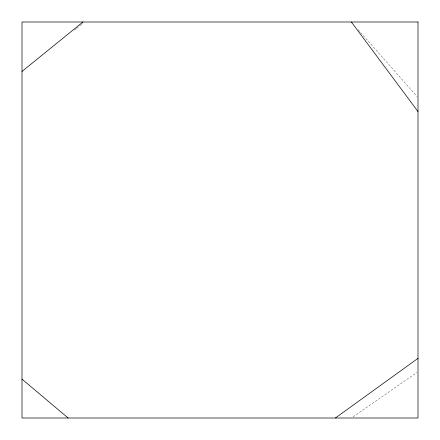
<?xml version="1.0" encoding="UTF-8"?>
<svg xmlns="http://www.w3.org/2000/svg" width="440" height="440" viewBox="0 0 440 440"><rect width="100%" height="100%" fill="white"/><g stroke="black" fill="none" stroke-linecap="round" stroke-linejoin="round"><path stroke-width="0.33" stroke-dasharray="2.2 1.65" d="M74.426 30.03L76.032 28.765M76.566 28.342L80.845 24.959M81.384 24.536L82.451 23.689M353.078 416.823L416.873 372.521M358.182 29.717L417.093 96.591"/><path stroke-width="0.66" d="M22 71.451L82.94 22M335.385 418L418 358.341M22 379.132L68.123 418M351.384 22L418 111.568M418 22L22 22L22 418L418 418L418 22"/></g></svg>
